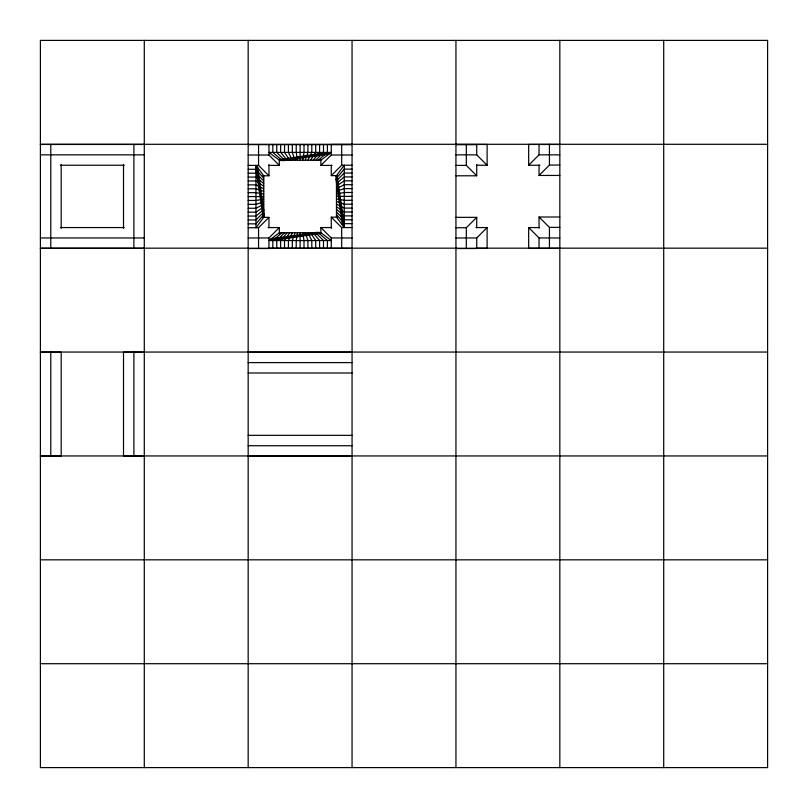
<?xml version="1.0" encoding="UTF-8"?>
<svg xmlns="http://www.w3.org/2000/svg" width="808" height="808" viewBox="0 0 808 808"><rect width="100%" height="100%" fill="white"/><g stroke="black" fill="none" stroke-linecap="round" stroke-linejoin="round"><path stroke-width="1.21" d="M302.707 160.206L304.01 152.419L304.01 144.622M297.516 232.754L296.223 240.552L296.223 248.339M305.313 160.206L307.909 152.419L307.909 144.622M294.92 232.754L292.324 240.552L292.324 248.339M307.909 160.206L311.797 152.419L311.797 144.622M292.324 232.754L288.426 240.552L288.426 248.339M310.504 160.206L315.696 152.419L315.696 144.622M289.729 232.754L284.527 240.552L284.527 248.339M263.125 216.655L264.216 216.059L264.216 213.595L257.732 167.943L256.176 166.721L256.176 170.417L263.125 216.655L264.216 216.059M344.056 226.25L342.491 225.018L336.017 179.376L336.461 176.306L337.098 176.306L344.056 222.553L344.056 226.25L343.41 226.25L343.41 222.553L336.461 176.306M337.098 176.306L336.017 176.901M313.1 160.206L319.594 152.419L319.594 144.622M287.133 232.754L280.639 240.552L280.639 248.339M262.974 215.655L255.964 223.836L248.167 223.836M336.471 178.214L344.269 169.124L352.056 169.124M262.893 213.019L255.964 219.938L248.167 219.938M315.696 160.206L323.493 152.419L323.493 144.622M258.56 248.511L258.56 227.735L268.953 217.342L262.842 217.342M320.887 159.287L320.887 165.398L331.28 155.015L352.056 155.015M248.167 237.956L268.953 237.956L279.336 227.563L279.336 233.674M337.391 175.619L331.28 175.619L341.673 165.236L341.673 144.46M279.336 237.956L284.527 232.754M337.34 179.952L344.269 173.023L352.056 173.023M539.885 165.236L528.664 165.236L539.047 154.843L559.833 154.843M466.327 248.511L466.327 227.735L476.72 217.342L476.72 227.735M539.047 165.064L539.047 175.447L549.44 165.064L549.44 144.289M455.944 237.956L476.72 237.956L487.113 227.563L475.892 227.563M318.291 160.206L325.563 153.974M281.931 232.754L272.841 240.552L272.841 248.339M263.751 209.555L255.964 216.049L248.167 216.049M336.471 183.416L344.269 176.922L352.056 176.922M329.967 152.631L328.735 154.187L283.083 160.671L280.022 160.216L280.022 159.58L326.26 152.631L329.967 152.631L329.967 153.268L326.26 153.268L280.022 160.216M270.266 239.703L271.488 238.774L317.14 232.3L320.21 232.744L320.21 233.381L273.962 240.34L270.266 240.34L270.266 239.703L273.962 239.703L320.21 232.744M270.266 240.34L271.488 238.774M263.751 206.959L255.964 212.151L248.167 212.151M336.471 186.012L344.269 180.82L352.056 180.82M263.751 204.363L255.964 208.252L248.167 208.252M336.471 188.607L344.269 184.709L352.056 184.709M263.751 201.758L255.964 204.363L248.167 204.363M336.471 191.203L344.269 188.607L352.056 188.607M263.751 199.162L255.964 200.465L248.167 200.465M336.471 193.799L344.269 192.506L352.056 192.506M284.325 159.853L286.789 159.509M312.696 155.823L315.171 155.479M323.806 154.247L326.27 153.904M40.4 144.289L767.6 144.289M40.4 144.46L144.289 144.46M331.28 144.46L352.056 144.46M455.944 144.46L487.113 144.46L487.113 165.236L476.72 165.236M559.833 144.46L528.664 144.46L528.664 165.236M248.167 144.622L352.056 144.622M455.944 144.622L476.72 144.622M40.4 154.843L144.289 154.843M455.944 154.843L476.72 154.843L487.113 165.236M248.167 155.015L268.953 155.015L279.336 165.398L279.336 159.287M281.073 160.206L279.336 160.206L268.953 152.419L331.28 152.419L320.887 160.206L284.527 160.206M549.44 165.064L559.833 165.064M60.428 165.236L124.26 165.236M341.673 165.236L352.056 165.236M248.167 165.398L258.56 165.398L268.953 175.791L262.842 175.791M268.953 165.398L279.336 165.398M320.887 165.398L332.108 165.398M455.944 165.398L466.327 165.398L476.72 175.791L476.72 164.569M257.096 167.943L257.732 167.943M248.167 169.296L255.964 169.296M256.176 170.417L256.813 170.417L263.772 216.655M248.167 173.195L255.964 173.195L263.751 180.982M539.047 175.447L559.833 175.447M455.944 175.791L476.72 175.791M248.167 177.093L255.964 177.093L263.751 183.578M336.017 179.376L336.653 179.376M248.167 180.982L255.964 180.982L257.914 182.285M248.167 184.881L255.964 184.881L263.751 188.779M248.167 188.779L255.964 188.779L263.751 191.375M248.167 192.668L255.964 192.668L263.751 193.971M336.471 196.394L352.056 196.394M248.167 196.566L263.751 196.566M352.056 200.293L344.269 200.293L336.471 199M352.056 204.192L344.269 204.192L336.471 201.596M352.056 208.09L344.269 208.09L336.471 204.192M352.056 211.979L344.269 211.979L336.471 206.787M263.58 213.595L264.216 213.595M352.056 215.877L344.269 215.877L336.471 209.383M539.047 228.23L539.047 217.009L559.833 217.009M331.28 228.391L331.28 217.18L337.391 217.18M455.944 217.342L476.72 217.342M352.056 219.776L344.269 219.776L336.471 211.979M343.41 222.553L344.056 222.553M344.269 223.665L352.056 223.665M539.047 217.009L549.44 227.391L559.833 227.391M60.428 227.563L124.26 227.563M268.115 227.563L279.336 227.563M320.887 233.674L320.887 227.563L331.28 227.563M331.28 217.18L341.673 227.563L352.056 227.563M559.833 248.339L528.664 248.339L528.664 227.563L539.047 227.563M248.167 227.735L258.56 227.735M455.944 227.735L466.327 227.735M317.433 232.754L279.336 232.754L268.953 240.552L331.28 240.552L320.887 232.754L319.16 232.754M40.4 237.956L144.289 237.956M320.887 227.563L331.28 237.956L352.056 237.956M528.664 227.563L539.047 237.956L559.833 237.956M40.4 248.167L248.167 248.167M268.195 248.167L455.944 248.167M475.973 248.167L767.6 248.167M40.4 248.339L144.289 248.339M248.167 248.339L352.056 248.339M455.944 248.339L487.113 248.339L487.113 227.563M248.167 248.511L268.953 248.511M455.944 248.511L476.72 248.511M40.4 352.056L767.6 352.056M40.4 352.227L61.176 352.227L61.176 456.116L40.4 456.116M144.289 352.227L123.513 352.227L123.513 456.116L144.289 456.116M248.167 352.227L352.056 352.227M248.167 362.62L352.056 362.62M248.167 373.003L352.056 373.003M248.167 435.34L352.056 435.34M248.167 445.723L352.056 445.723M40.4 455.944L767.6 455.944M248.167 456.116L352.056 456.116M40.4 559.833L767.6 559.833M40.4 663.711L767.6 663.711M259.863 183.578L263.751 186.183M280.022 159.58L280.618 160.671M320.21 233.381L319.604 232.3M281.022 159.428L272.841 152.419L272.841 144.622M318.291 232.754L327.381 240.552L327.381 248.339M283.669 159.338L276.74 152.419L276.74 144.622M316.564 233.623L323.493 240.552L323.493 248.339M336.471 214.575L341.925 220.938M257.52 171.114L263.751 178.386M287.133 160.206L280.639 152.419L280.639 144.622M313.817 233.623L319.594 240.552L319.594 248.339M289.729 160.206L284.527 152.419L284.527 144.622M310.504 232.754L315.696 240.552L315.696 248.339M292.324 160.206L288.426 152.419L288.426 144.622M307.909 232.754L311.797 240.552L311.797 248.339M294.92 160.206L292.324 152.419L292.324 144.622M305.313 232.754L307.909 240.552L307.909 248.339M297.516 160.206L296.223 152.419L296.223 144.622M302.707 232.754L304.01 240.552L304.01 248.339M341.905 216.382L342.259 218.857M257.267 169.175L257.621 171.649M258.146 175.346L258.499 177.811M259.721 186.456L260.075 188.921M262.176 203.727L262.529 206.192M663.711 40.4L663.711 767.6M559.833 40.4L559.833 767.6M549.44 227.391L549.44 248.167M539.047 144.46L539.047 154.843M539.047 237.956L539.047 248.339M476.72 144.46L476.72 154.843M476.72 237.956L476.72 248.339M466.327 144.622L466.327 165.398M455.944 40.4L455.944 767.6M352.056 40.4L352.056 767.6M341.673 227.563L341.673 248.339M331.28 144.622L331.28 155.015M331.28 165.236L331.28 175.619M331.28 237.956L331.28 248.339M327.381 144.622L327.381 152.419M326.26 152.631L326.26 153.268M300.111 144.622L300.111 160.206M300.111 232.754L300.111 248.339M276.74 240.552L276.74 248.339M273.962 239.703L273.962 240.34M268.953 144.622L268.953 155.015M268.953 164.569L268.953 175.791M268.953 217.342L268.953 227.735M268.953 237.956L268.953 248.339M263.751 211.282L263.751 175.791L255.964 165.398L255.964 227.735L263.751 217.342L263.751 215.615M258.56 144.622L258.56 165.398M256.813 166.721L256.813 170.417M248.167 40.4L248.167 767.6M144.289 40.4L144.289 767.6M133.896 144.46L133.896 248.339M133.896 352.227L133.896 456.116M123.513 164.478L123.513 228.311M61.176 164.478L61.176 228.311M50.793 144.46L50.793 248.339M50.793 352.227L50.793 456.116M344.269 165.236L336.471 175.619L336.471 217.18L344.269 227.563L344.269 165.236M767.6 40.4L40.4 40.4L40.4 767.6L767.6 767.6L767.6 40.4"/></g></svg>
